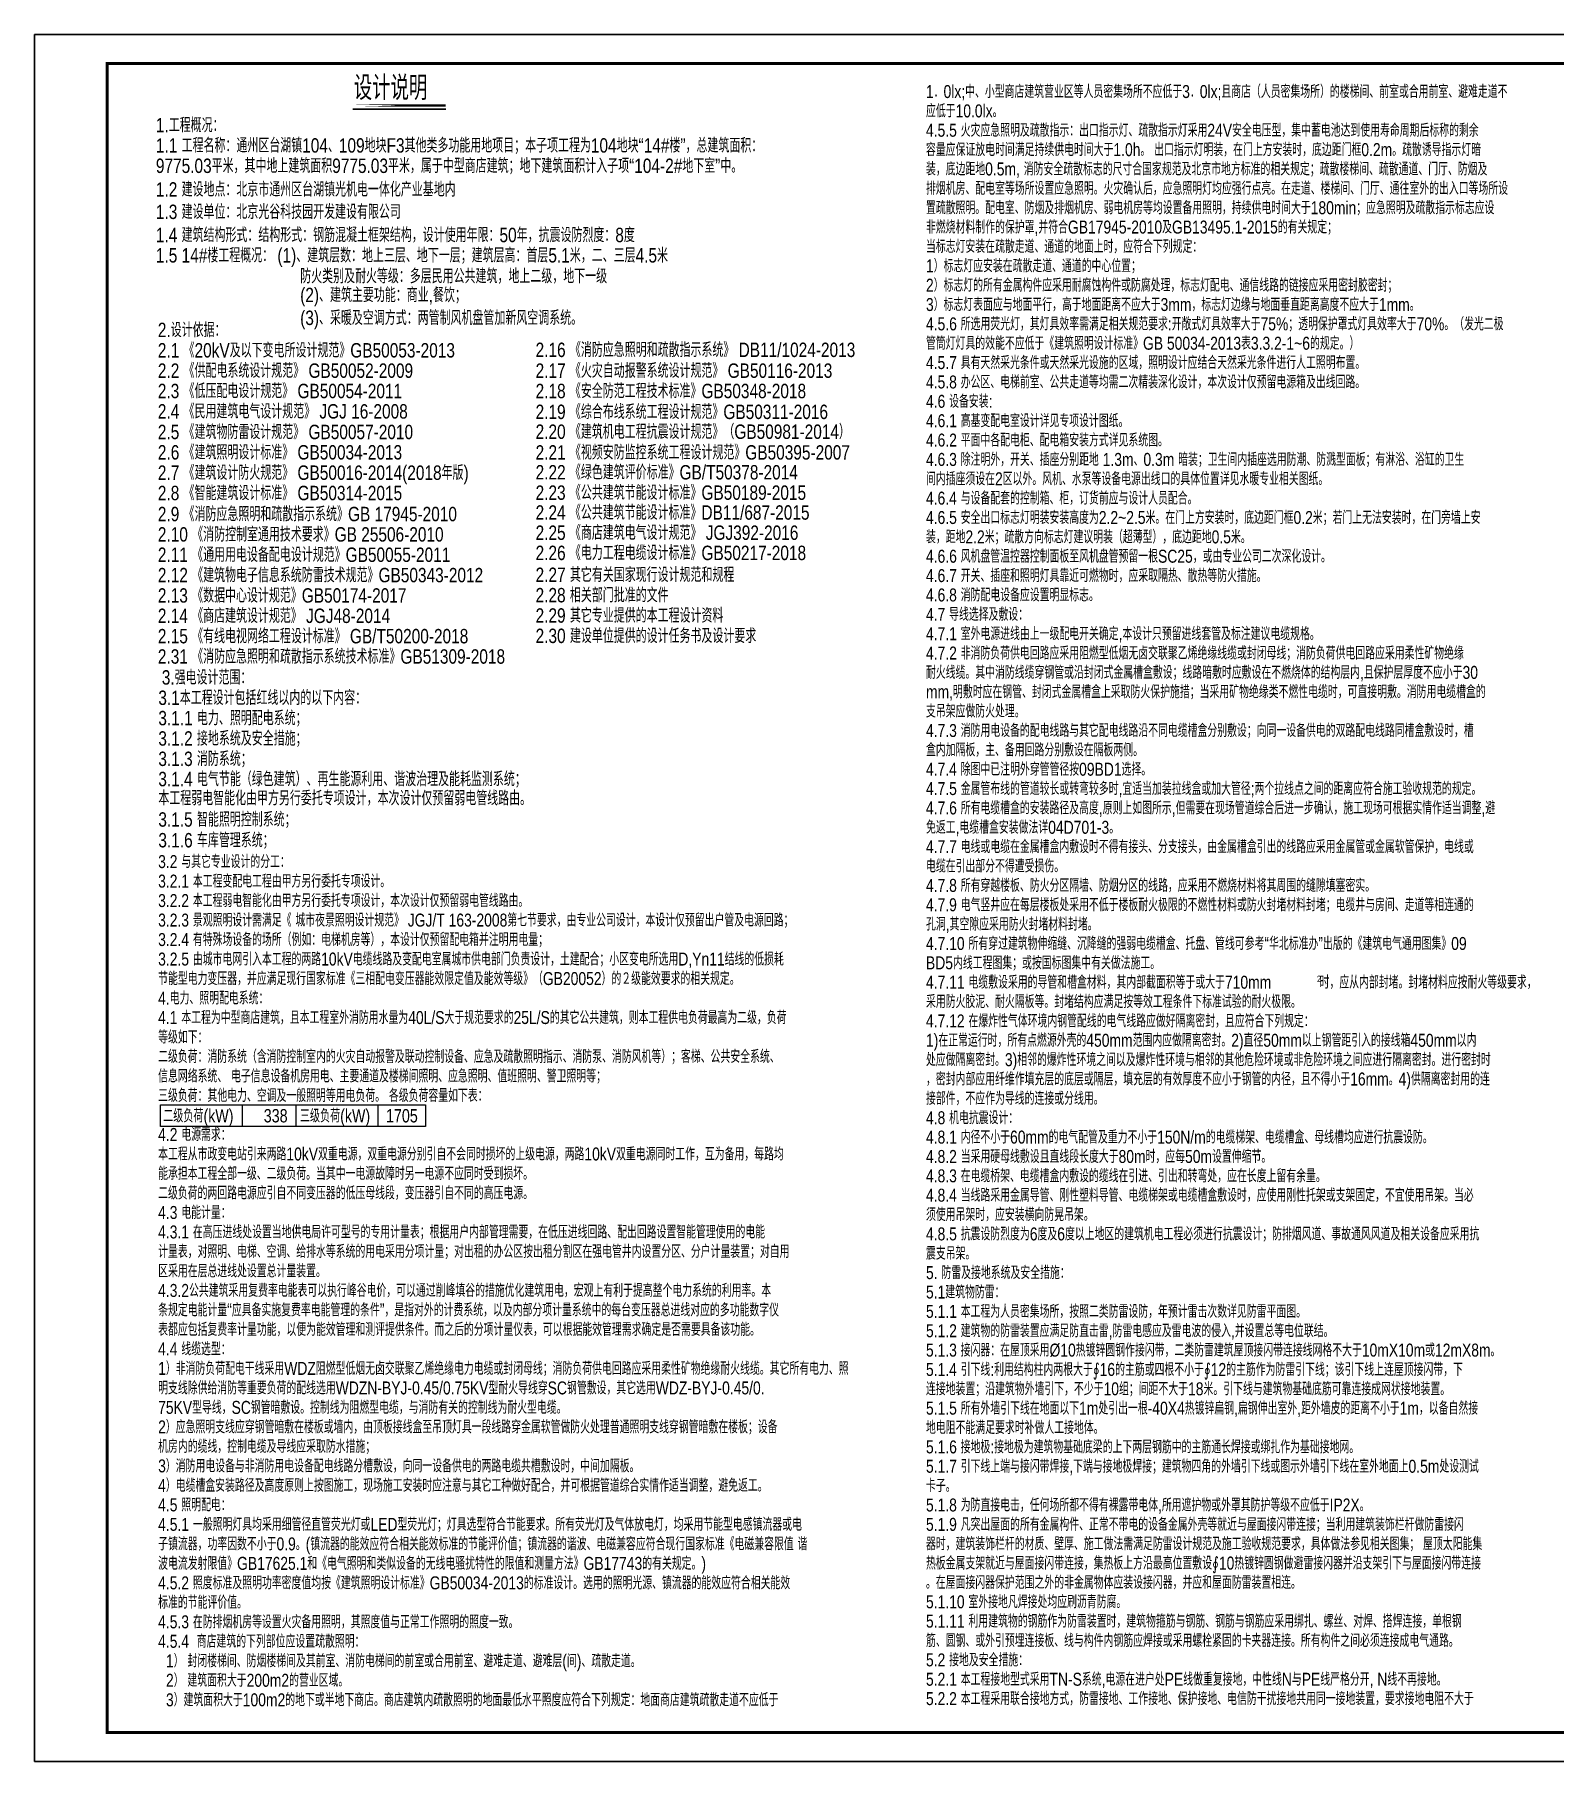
# Model space of a CAD drawing. Extents: x -118086 to 144314, y -110039 to 305761.
# Drawn here: x -118086 to -65802, y 246361 to 305761 of the extents above; entities that cross this region are included whole.
import ezdxf

# ---------------------------------------------------------------- set-up
doc = ezdxf.new("R2010")
doc.units = 0
doc.header["$LTSCALE"] = 1000
for name, color, linetype in [('DIM-箱柜', 3, 'CONTINUOUS'), ('TEL_TEXT', 3, 'CONTINUOUS'), ('TEL_TITLE', 7, 'CONTINUOUS'), ('内审意见修改', 2, 'CONTINUOUS')]:
    doc.layers.add(name, color=color, linetype=linetype)
doc.layers.add('内审要求修改2.10', color=6, linetype='CONTINUOUS', plot=False)
doc.layers.get('内审要求修改2.10').off()
doc.styles.add('_HZTXT', font='ROS', dxfattribs={"width": 0.8, "bigfont": 'JD'})
doc.styles.add('_HZXY', font='ros.shx', dxfattribs={"width": 0.7, "bigfont": 'jd.shx'})

# ---------------------------------------------------------------- blocks, each defined once
blk = doc.blocks.new('SADF AGF AERG AER GER')
at = {"layer": 'DIM-箱柜'}
blk.add_lwpolyline([(-462150, -1228514), (-378050, -1228514), (-378050, -1287914), (-462150, -1287914)], close=True, dxfattribs=at)
blk = doc.blocks.new('A$C6873132B')
at = {"layer": 'DIM-箱柜'}
blk.add_blockref('SADF AGF AERG AER GER', (378050, 1287914), dxfattribs=at)

msp = doc.modelspace()

# ---------------------------------------------------------------- linework, layer by layer
at = {"layer": 'TEL_TEXT'}
for p, q in [((-107138, 303191), (-103938, 303191)), ((-103938, 303191), (-107138, 303191)), ((-106268, 268205), (-106268, 268945))]:
    msp.add_line(p, q, dxfattribs=at)
at = {"layer": 'TEL_TEXT', "const_width": 83.3}
msp.add_lwpolyline([(-107138, 303316), (-103938, 303316)], close=True, dxfattribs=at)
at = {"layer": 'TEL_TEXT'}
msp.add_lwpolyline([(-113752, 268945), (-104633, 268945), (-104633, 268205), (-113752, 268205)], close=True, dxfattribs=at)
for points in [[(-110943, 268945), (-110943, 268205)], [(-109093, 268945), (-109093, 268205)]]:
    msp.add_lwpolyline(points, dxfattribs=at)
at = {"layer": 'TEL_TITLE'}
msp.add_lwpolyline([(-118086, 246361), (-33986, 246361), (-33986, 305761), (-118086, 305761)], close=True, dxfattribs=at)
at = {"layer": 'TEL_TITLE', "const_width": 100}
msp.add_lwpolyline([(-115586, 247361), (-34986, 247361), (-34986, 304761), (-115586, 304761)], close=True, dxfattribs=at)

# ---------------------------------------------------------------- block references
at = {"layer": 'DIM-箱柜'}
msp.add_blockref('SADF AGF AERG AER GER', (344064, 1534275), dxfattribs=at)
at = {"layer": '内审要求修改2.10'}
msp.add_blockref('A$C6873132B', (-33986, 246361), dxfattribs=at)

# ---------------------------------------------------------------- texts
at = {"layer": 'TEL_TEXT', "width": 0.8}
for s, height, style, p in [('设计说明', 833.3, '_HZXY', (-107106, 303507)), ('1．0lx;中、小型商店建筑营业区等人员密集场所不应低于3．0lx;且商店（人员密集场所）的楼梯间、前室或合用前室、避难走道不', 446.51, '_HZTXT', (-87421, 303577)), ('1.工程概况：', 496.1, '_HZTXT', (-113912, 302399)), ('应低于10.0lx。', 446.5, '_HZTXT', (-87421, 302911)), ('4.5.5 火灾应急照明及疏散指示：出口指示灯、疏散指示灯采用24V安全电压型，集中蓄电池达到使用寿命周期后标称的剩余', 446.51, '_HZTXT', (-87421, 302245)), ('容量应保证放电时间满足持续供电时间大于1.0h。 出口指示灯明装，在门上方安装时，底边距门框0.2m。疏散诱导指示灯暗', 446.51, '_HZTXT', (-87421, 301579)), ('装，底边距地0.5m, 消防安全疏散标志的尺寸合国家规范及北京市地方标准的相关规定；疏散楼梯间、疏散通道、门厅、防烟及', 446.51, '_HZTXT', (-87421, 300913)), ('1.2 建设地点：北京市通州区台湖镇光机电一体化产业基地内 ', 496.12, '_HZTXT', (-113912, 300186)), ('排烟机房、配电室等场所设置应急照明。火灾确认后，应急照明灯均应强行点亮。在走道、楼梯间、门厅、通往室外的出入口等场所设', 446.51, '_HZTXT', (-87421, 300247)), ('置疏散照明。配电室、防烟及排烟机房、弱电机房等均设置备用照明，持续供电时间大于180min；应急照明及疏散指示标志应设', 446.51, '_HZTXT', (-87421, 299581)), ('1.3 建设单位：北京光谷科技园开发建设有限公司', 496.12, '_HZTXT', (-113912, 299416)), ('非燃烧材料制作的保护罩,并符合GB17945-2010及GB13495.1-2015的有关规定；', 446.51, '_HZTXT', (-87421, 298915)), ('1.4 建筑结构形式：结构形式：钢筋混凝土框架结构，设计使用年限：50年，抗震设防烈度：8度  ', 496.12, '_HZTXT', (-113912, 298619)), ('1.5 14#楼工程概况： (1)、建筑层数：地上三层、地下一层；建筑层高：首层5.1米，二、三层4.5米 ', 496.12, '_HZTXT', (-113912, 297919)), ('当标志灯安装在疏散走道、通道的地面上时，应符合下列规定：', 446.51, '_HZTXT', (-87421, 298249)), ('防火类别及耐火等级：多层民用公共建筑，地上二级，地下一级 ', 496.12, '_HZTXT', (-108948, 297203)), ('1）标志灯应安装在疏散走道、通道的中心位置；', 446.51, '_HZTXT', (-87421, 297583)), ('(2)、建筑主要功能：商业,餐饮；', 496.12, '_HZTXT', (-108948, 296556)), ('2）标志灯的所有金属构件应采用耐腐蚀构件或防腐处理，标志灯配电、通信线路的链接应采用密封胶密封；', 446.51, '_HZTXT', (-87421, 296917)), ('3）标志灯表面应与地面平行，高于地面距离不应大于3mm，标志灯边缘与地面垂直距离高度不应大于1mm。', 446.51, '_HZTXT', (-87421, 296251)), ('2.设计依据：', 496.1, '_HZTXT', (-113844, 295352)), ('(3)、采暖及空调方式：两管制风机盘管加新风空调系统。', 496.12, '_HZTXT', (-108948, 295769)), ('4.5.6 所选用荧光灯，其灯具效率需满足相关规范要求:开敞式灯具效率大于75%%%；透明保护罩式灯具效率大于70%。（发光二极', 446.51, '_HZTXT', (-87421, 295585)), ('管筒灯灯具的效能不应低于《建筑照明设计标准》GB 50034-2013表3.3.2-1~6的规定。）', 446.51, '_HZTXT', (-87421, 294919)), ('2.1 《20kV及以下变电所设计规范》GB50053-2013', 496.12, '_HZTXT', (-113844, 294652)), ('4.5.7 具有天然采光条件或天然采光设施的区域，照明设计应结合天然采光条件进行人工照明布置。', 446.51, '_HZTXT', (-87421, 294253)), ('2.2 《供配电系统设计规范》 GB50052-2009', 496.12, '_HZTXT', (-113844, 293952)), ('2.17 《火灾自动报警系统设计规范》 GB50116-2013', 496.12, '_HZTXT', (-100850, 293952)), ('4.5.8 办公区、电梯前室、公共走道等均需二次精装深化设计，本次设计仅预留电源箱及出线回路。', 446.51, '_HZTXT', (-87421, 293587)), ('2.3 《低压配电设计规范》 GB50054-2011', 496.12, '_HZTXT', (-113844, 293252)), ('2.18 《安全防范工程技术标准》GB50348-2018', 496.12, '_HZTXT', (-100850, 293252)), ('2.4 《民用建筑电气设计规范》 JGJ 16-2008', 496.12, '_HZTXT', (-113844, 292552)), ('2.19 《综合布线系统工程设计规范》GB50311-2016', 496.12, '_HZTXT', (-100850, 292535)), ('4.6 设备安装:', 446.5, '_HZTXT', (-87421, 292921)), ('2.5 《建筑物防雷设计规范》 GB50057-2010', 496.12, '_HZTXT', (-113844, 291843)), ('2.20 《建筑机电工程抗震设计规范》（GB50981-2014）', 496.12, '_HZTXT', (-100850, 291852)), ('4.6.1 高基变配电室设计详见专项设计图纸。', 446.51, '_HZTXT', (-87421, 292255)), ('2.6 《建筑照明设计标准》 GB50034-2013', 496.12, '_HZTXT', (-113844, 291143)), ('2.21 《视频安防监控系统工程设计规范》GB50395-2007', 496.12, '_HZTXT', (-100850, 291140)), ('4.6.2 平面中各配电柜、配电箱安装方式详见系统图。', 446.51, '_HZTXT', (-87421, 291589)), ('4.6.3 除注明外，开关、插座分别距地 1.3m、0.3m 暗装；卫生间内插座选用防潮、防溅型面板；有淋浴、浴缸的卫生', 446.51, '_HZTXT', (-87421, 290923)), ('2.22 《绿色建筑评价标准》GB/T50378-2014', 496.12, '_HZTXT', (-100850, 290456)), ('间内插座须设在2区以外。风机、水泵等设备电源出线口的具体位置详见水暖专业相关图纸。', 446.51, '_HZTXT', (-87421, 290257)), ('2.8 《智能建筑设计标准》 GB50314-2015', 496.12, '_HZTXT', (-113844, 289743)), ('2.23 《公共建筑节能设计标准》GB50189-2015', 496.12, '_HZTXT', (-100850, 289756)), ('4.6.4 与设备配套的控制箱、柜，订货前应与设计人员配合。', 446.51, '_HZTXT', (-87421, 289591)), ('2.9 《消防应急照明和疏散指示系统》GB 17945-2010', 496.12, '_HZTXT', (-113844, 289020)), ('2.24 《公共建筑节能设计标准》DB11/687-2015', 496.12, '_HZTXT', (-100850, 289073)), ('4.6.5 安全出口标志灯明装安装高度为2.2~2.5米。在门上方安装时，底边距门框0.2米；若门上无法安装时，在门旁墙上安', 446.51, '_HZTXT', (-87421, 288925)), ('2.10 《消防控制室通用技术要求》GB 25506-2010', 496.12, '_HZTXT', (-113844, 288320)), ('装，距地2.2米；疏散方向标志灯建议明装（超薄型），底边距地0.5米。', 446.51, '_HZTXT', (-87421, 288259)), ('2.11 《通用用电设备配电设计规范》GB50055-2011', 496.12, '_HZTXT', (-113844, 287620)), ('4.6.6 风机盘管温控器控制面板至风机盘管预留一根SC25，或由专业公司二次深化设计。', 446.51, '_HZTXT', (-87421, 287593)), ('2.12 《建筑物电子信息系统防雷技术规范》GB50343-2012', 496.12, '_HZTXT', (-113844, 286920)), ('2.27 其它有关国家现行设计规范和规程', 496.12, '_HZTXT', (-100850, 286930)), ('4.6.7 开关、插座和照明灯具靠近可燃物时，应采取隔热、散热等防火措施。', 446.51, '_HZTXT', (-87421, 286927)), ('2.13 《数据中心设计规范》GB50174-2017', 496.12, '_HZTXT', (-113844, 286220)), ('2.28 相关部门批准的文件', 496.12, '_HZTXT', (-100850, 286230)), ('4.6.8 消防配电设备应设置明显标志。', 446.51, '_HZTXT', (-87421, 286261)), ('2.29 其它专业提供的本工程设计资料', 496.12, '_HZTXT', (-100850, 285530)), ('4.7 导线选择及敷设：', 446.51, '_HZTXT', (-87421, 285595)), ('2.30 建设单位提供的设计任务书及设计要求', 496.12, '_HZTXT', (-100850, 284830)), ('4.7.1 室外电源进线由上一级配电开关确定,本设计只预留进线套管及标注建议电缆规格。', 446.51, '_HZTXT', (-87421, 284929)), ('4.7.2 非消防负荷供电回路应采用阻燃型低烟无卤交联聚乙烯绝缘线缆或封闭母线；消防负荷供电回路应采用柔性矿物绝缘', 446.51, '_HZTXT', (-87421, 284263)), ('3.强电设计范围：', 496.1, '_HZTXT', (-113709, 283401)), ('耐火线缆。其中消防线缆穿钢管或沿封闭式金属槽盒敷设；线路暗敷时应敷设在不燃烧体的结构层内,且保护层厚度不应小于30', 446.51, '_HZTXT', (-87421, 283597)), ('mm,明敷时应在钢管、封闭式金属槽盒上采取防火保护施措；当采用矿物绝缘类不燃性电缆时，可直接明敷。消防用电缆槽盒的', 446.51, '_HZTXT', (-87421, 282931)), ('3.1本工程设计包括红线以内的以下内容：', 496.12, '_HZTXT', (-113827, 282701)), ('支吊架应做防火处理。', 446.5, '_HZTXT', (-87421, 282265)), ('3.1.1 电力、照明配电系统；', 496.12, '_HZTXT', (-113827, 282001)), ('3.1.2 接地系统及安全措施；', 496.12, '_HZTXT', (-113827, 281301)), ('4.7.3 消防用电设备的配电线路与其它配电线路沿不同电缆槽盒分别敷设；向同一设备供电的双路配电线路同槽盒敷设时，槽', 446.51, '_HZTXT', (-87421, 281599)), ('3.1.3 消防系统；', 496.12, '_HZTXT', (-113827, 280601)), ('盒内加隔板，主、备用回路分别敷设在隔板两侧。', 446.51, '_HZTXT', (-87421, 280933)), ('3.1.4 电气节能（绿色建筑）、再生能源利用、谐波治理及能耗监测系统；', 496.12, '_HZTXT', (-113827, 279905)), ('4.7.4 除图中已注明外穿管管径按09BD1选择。', 446.51, '_HZTXT', (-87421, 280267)), ('本工程弱电智能化由甲方另行委托专项设计，本次设计仅预留弱电管线路由。', 496.12, '_HZTXT', (-113827, 279246)), ('4.7.5 金属管布线的管道较长或转弯较多时,宜适当加装拉线盒或加大管径;两个拉线点之间的距离应符合施工验收规范的规定。', 446.51, '_HZTXT', (-87421, 279601)), ('4.7.6 所有电缆槽盒的安装路径及高度,原则上如图所示,但需要在现场管道综合后进一步确认，施工现场可根据实情作适当调整,避', 446.51, '_HZTXT', (-87421, 278935)), ('3.1.5 智能照明控制系统；', 496.12, '_HZTXT', (-113827, 278514)), ('免返工,电缆槽盒安装做法详04D701-3。', 446.51, '_HZTXT', (-87421, 278269)), ('3.1.6 车库管理系统；', 496.12, '_HZTXT', (-113827, 277801)), ('4.7.7 电线或电缆在金属槽盒内敷设时不得有接头、分支接头，由金属槽盒引出的线路应采用金属管或金属软管保护，电线或', 446.51, '_HZTXT', (-87421, 277603)), ('3.2 与其它专业设计的分工：', 446.51, '_HZTXT', (-113834, 277090)), ('电缆在引出部分不得遭受损伤。', 446.51, '_HZTXT', (-87421, 276937)), ('3.2.1 本工程变配电工程由甲方另行委托专项设计。', 446.51, '_HZTXT', (-113834, 276419)), ('3.2.2 本工程弱电智能化由甲方另行委托专项设计，本次设计仅预留弱电管线路由。', 446.51, '_HZTXT', (-113834, 275749)), ('4.7.8 所有穿越楼板、防火分区隔墙、防烟分区的线路，应采用不燃烧材料将其周围的缝隙填塞密实。', 446.51, '_HZTXT', (-87421, 276271)), ('4.7.9 电气竖井应在每层楼板处采用不低于楼板耐火极限的不燃性材料或防火封堵材料封堵；电缆井与房间、走道等相连通的', 446.51, '_HZTXT', (-87421, 275605)), ('3.2.3 景观照明设计需满足《 城市夜景照明设计规范》 JGJ/T 163-2008第七节要求，由专业公司设计，本设计仅预留出户管及电源回路；', 446.51, '_HZTXT', (-113834, 275078)), ('孔洞,其空隙应采用防火封堵材料封堵。', 446.51, '_HZTXT', (-87421, 274939)), ('3.2.4 有特殊场设备的场所（例如：电梯机房等），本设计仅预留配电箱并注明用电量；', 446.51, '_HZTXT', (-113834, 274408)), ('4.7.10 所有穿过建筑物伸缩缝、沉降缝的强弱电缆槽盒、托盘、管线可参考“华北标准办”出版的《建筑电气通用图集》09', 446.51, '_HZTXT', (-87421, 274273)), ('3.2.5 由城市电网引入本工程的两路10kV电缆线路及变配电室属城市供电部门负责设计，土建配合；小区变电所选用D,Yn11结线的低损耗', 446.51, '_HZTXT', (-113834, 273737)), ('BD5内线工程图集；或按国标图集中有关做法施工。', 446.51, '_HZTXT', (-87421, 273607)), ('节能型电力变压器，并应满足现行国家标准《三相配电变压器能效限定值及能效等级》（GB20052）的２级能效要求的相关规定。', 446.51, '_HZTXT', (-113834, 273067)), ('4.7.11 电缆敷设采用的导管和槽盒材料，其内部截面积等于或大于710mm', 446.51, '_HZTXT', (-87421, 272941)), ('2', 225, '_HZTXT', (-73971, 273166)), ('时，应从内部封堵。封堵材料应按耐火等级要求，', 446.51, '_HZTXT', (-73881, 272941)), ('4.电力、照明配电系统：', 446.51, '_HZTXT', (-113834, 272396)), ('采用防火胶泥、耐火隔板等。封堵结构应满足按等效工程条件下标准试验的耐火极限。', 446.51, '_HZTXT', (-87421, 272275)), ('4.1 本工程为中型商店建筑，且本工程室外消防用水量为40L/S大于规范要求的25L/S的其它公共建筑，则本工程供电负荷最高为二级，负荷', 446.51, '_HZTXT', (-113834, 271726)), ('4.7.12 在爆炸性气体环境内钢管配线的电气线路应做好隔离密封，且应符合下列规定：', 446.51, '_HZTXT', (-87421, 271609)), ('等级如下：', 446.5, '_HZTXT', (-113834, 271055)), ('二级负荷：消防系统（含消防控制室内的火灾自动报警及联动控制设备、应急及疏散照明指示、消防泵、消防风机等）；客梯、公共安全系统、', 446.51, '_HZTXT', (-113834, 270385)), ('1)在正常运行时，所有点燃源外壳的450mm范围内应做隔离密封。2)直径50mm以上钢管距引入的接线箱450mm以内', 446.51, '_HZTXT', (-87421, 270943)), ('处应做隔离密封。3)相邻的爆炸性环境之间以及爆炸性环境与相邻的其他危险环境或非危险环境之间应进行隔离密封。进行密封时', 446.51, '_HZTXT', (-87421, 270277)), ('信息网络系统、 电子信息设备机房用电、主要通道及楼梯间照明、应急照明、值班照明、警卫照明等；', 446.51, '_HZTXT', (-113834, 269714)), ('，密封内部应用纤维作填充层的底层或隔层，填充层的有效厚度不应小于钢管的内径，且不得小于16mm。4)供隔离密封用的连', 446.51, '_HZTXT', (-87421, 269611)), ('三级负荷：其他电力、空调及一般照明等用电负荷。 各级负荷容量如下表：', 446.51, '_HZTXT', (-113834, 269044)), ('接部件，不应作为导线的连接或分线用。', 446.51, '_HZTXT', (-87421, 268945)), ('二级负荷(kW)', 456.4, '_HZTXT', (-113661, 268341)), ('338', 460, '_HZTXT', (-110202, 268341)), ('三级负荷(kW)', 456.4, '_HZTXT', (-108959, 268341)), ('1705', 460, '_HZTXT', (-105997, 268341)), ('4.8 机电抗震设计：', 446.51, '_HZTXT', (-87421, 268279)), ('4.2 电源需求：', 446.5, '_HZTXT', (-113834, 267703)), ('4.8.1 内径不小于60mm的电气配管及重力不小于150N/m的电缆梯架、电缆槽盒、母线槽均应进行抗震设防。', 446.51, '_HZTXT', (-87421, 267613)), ('本工程从市政变电站引来两路10kV双重电源，双重电源分别引自不会同时损坏的上级电源，两路10kV双重电源同时工作，互为备用，每路均', 446.51, '_HZTXT', (-113834, 267032)), ('4.8.2 当采用硬母线敷设且直线段长度大于80m时，应每50m设置伸缩节。', 446.51, '_HZTXT', (-87421, 266947)), ('能承担本工程全部一级、二级负荷。当其中一电源故障时另一电源不应同时受到损坏。', 446.51, '_HZTXT', (-113834, 266362)), ('4.8.3 在电缆桥架、电缆槽盒内敷设的缆线在引进、引出和转弯处，应在长度上留有余量。', 446.51, '_HZTXT', (-87421, 266281)), ('二级负荷的两回路电源应引自不同变压器的低压母线段，变压器引自不同的高压电源。', 446.51, '_HZTXT', (-113834, 265691)), ('4.8.4 当线路采用金属导管、刚性塑料导管、电缆梯架或电缆槽盒敷设时，应使用刚性托架或支架固定，不宜使用吊架。当必', 446.51, '_HZTXT', (-87421, 265615)), ('4.3 电能计量：', 446.5, '_HZTXT', (-113834, 265021)), ('须使用吊架时，应安装横向防晃吊架。', 446.51, '_HZTXT', (-87421, 264949)), ('4.3.1 在高压进线处设置当地供电局许可型号的专用计量表；根据用户内部管理需要，在低压进线回路、配出回路设置智能管理使用的电能', 446.51, '_HZTXT', (-113834, 264350)), ('4.8.5 抗震设防烈度为6度及6度以上地区的建筑机电工程必须进行抗震设计；防排烟风道、事故通风风道及相关设备应采用抗', 446.51, '_HZTXT', (-87421, 264283)), ('计量表，对照明、电梯、空调、给排水等系统的用电采用分项计量；对出租的办公区按出租分割区在强电管井内设置分区、分户计量装置；对自用', 446.51, '_HZTXT', (-113834, 263680)), ('震支吊架。', 446.5, '_HZTXT', (-87421, 263617)), ('区采用在层总进线处设置总计量装置。', 446.51, '_HZTXT', (-113834, 263009)), ('5. 防雷及接地系统及安全措施：', 446.51, '_HZTXT', (-87421, 262951)), ('4.3.2公共建筑采用复费率电能表可以执行峰谷电价，可以通过削峰填谷的措施优化建筑用电，宏观上有利于提高整个电力系统的利用率。本', 446.51, '_HZTXT', (-113834, 262339)), ('5.1建筑物防雷：', 446.5, '_HZTXT', (-87421, 262285)), ('条规定电能计量“应具备实施复费率电能管理的条件”，是指对外的计费系统，以及内部分项计量系统中的每台变压器总进线对应的多功能数字仪', 446.51, '_HZTXT', (-113834, 261668)), ('5.1.1 本工程为人员密集场所，按照二类防雷设防，年预计雷击次数详见防雷平面图。', 446.51, '_HZTXT', (-87421, 261619)), ('表都应包括复费率计量功能，以便为能效管理和测评提供条件。而之后的分项计量仪表，可以根据能效管理需求确定是否需要具备该功能。', 446.51, '_HZTXT', (-113834, 260998)), ('5.1.2 建筑物的防雷装置应满足防直击雷,防雷电感应及雷电波的侵入,并设置总等电位联结。', 446.51, '_HZTXT', (-87421, 260953)), ('4.4 线缆选型：', 446.5, '_HZTXT', (-113834, 260327)), ('5.1.3 接闪器：在屋顶采用%%c10热镀锌圆钢作接闪带，二类防雷建筑屋顶接闪带连接线网格不大于10mX10m或12mX8m。', 446.51, '_HZTXT', (-87421, 260287)), ('1）非消防负荷配电干线采用WDZ阻燃型低烟无卤交联聚乙烯绝缘电力电缆或封闭母线；消防负荷供电回路应采用柔性矿物绝缘耐火线缆。其它所有电力、照', 446.51, '_HZTXT', (-113834, 259657)), ('5.1.4 引下线:利用结构柱内两根大于∮16的主筋或四根不小于∮12的主筋作为防雷引下线；该引下线上连屋顶接闪带，下', 446.51, '_HZTXT', (-87421, 259621)), ('明支线除供给消防等重要负荷的配线选用WDZN-BYJ-0.45/0.75KV型耐火导线穿SC钢管敷设，其它选用WDZ-BYJ-0.45/0.', 446.51, '_HZTXT', (-113834, 258986)), ('连接地装置；沿建筑物外墙引下，不少于10组；间距不大于18米。引下线与建筑物基础底筋可靠连接成网状接地装置。', 446.51, '_HZTXT', (-87421, 258955)), ('75KV型导线，SC钢管暗敷设。控制线为阻燃型电缆，与消防有关的控制线为耐火型电缆。', 446.51, '_HZTXT', (-113834, 258316)), ('5.1.5 所有外墙引下线在地面以下1m处引出一根-40X4热镀锌扁钢,扁钢伸出室外,距外墙皮的距离不小于1m，以备自然接', 446.51, '_HZTXT', (-87421, 258289)), ('2）应急照明支线应穿钢管暗敷在楼板或墙内，由顶板接线盒至吊顶灯具一段线路穿金属软管做防火处理普通照明支线穿钢管暗敷在楼板；设备', 446.51, '_HZTXT', (-113834, 257645)), ('地电阻不能满足要求时补做人工接地体。', 446.51, '_HZTXT', (-87421, 257623)), ('机房内的缆线，控制电缆及导线应采取防水措施；', 446.51, '_HZTXT', (-113834, 256975)), ('5.1.6 接地极:接地极为建筑物基础底梁的上下两层钢筋中的主筋通长焊接或绑扎作为基础接地网。', 446.51, '_HZTXT', (-87421, 256957)), ('3）消防用电设备与非消防用电设备配电线路分槽敷设，向同一设备供电的两路电缆共槽敷设时，中间加隔板。', 446.51, '_HZTXT', (-113834, 256304)), ('5.1.7 引下线上端与接闪带焊接,下端与接地极焊接；建筑物四角的外墙引下线或图示外墙引下线在室外地面上0.5m处设测试', 446.51, '_HZTXT', (-87421, 256291)), ('4）电缆槽盒安装路径及高度原则上按图施工，现场施工安装时应注意与其它工种做好配合，并可根据管道综合实情作适当调整，避免返工。', 446.51, '_HZTXT', (-113834, 255634)), ('卡子。', 446.5, '_HZTXT', (-87421, 255625)), ('4.5 照明配电：', 446.5, '_HZTXT', (-113834, 254963)), ('5.1.8 为防直接电击，任何场所都不得有裸露带电体,所用遮护物或外罩其防护等级不应低于IP2X。', 446.51, '_HZTXT', (-87421, 254959)), ('4.5.1 一般照明灯具均采用细管径直管荧光灯或LED型荧光灯；灯具选型符合节能要求。所有荧光灯及气体放电灯，均采用节能型电感镇流器或电', 446.51, '_HZTXT', (-113834, 254293)), ('5.1.9 凡突出屋面的所有金属构件、正常不带电的设备金属外壳等就近与屋面接闪带连接；当利用建筑装饰栏杆做防雷接闪', 446.51, '_HZTXT', (-87421, 254293)), ('子镇流器，功率因数不小于0.9。(镇流器的能效应符合相关能效标准的节能评价值；镇流器的谐波、电磁兼容应符合现行国家标准《电磁兼容限值 谐', 446.51, '_HZTXT', (-113834, 253622)), ('器时，建筑装饰栏杆的材质、壁厚、施工做法需满足防雷设计规范及施工验收规范要求，具体做法参见相关图集； 屋顶太阳能集', 446.51, '_HZTXT', (-87421, 253627)), ('波电流发射限值》GB17625.1和《电气照明和类似设备的无线电骚扰特性的限值和测量方法》GB17743的有关规定。)', 446.51, '_HZTXT', (-113834, 252952)), ('热板金属支架就近与屋面接闪带连接，集热板上方沿最高位置敷设∮10热镀锌圆钢做避雷接闪器并沿支架引下与屋面接闪带连接', 446.51, '_HZTXT', (-87421, 252961)), ('4.5.2 照度标准及照明功率密度值均按《建筑照明设计标准》GB50034-2013的标准设计。选用的照明光源、镇流器的能效应符合相关能效', 446.51, '_HZTXT', (-113834, 252281)), ('。在屋面接闪器保护范围之外的非金属物体应装设接闪器，并应和屋面防雷装置相连。', 446.51, '_HZTXT', (-87421, 252295)), ('标准的节能评价值。', 446.5, '_HZTXT', (-113834, 251611)), ('5.1.10 室外接地凡焊接处均应刷沥青防腐。', 446.51, '_HZTXT', (-87421, 251629)), ('4.5.3 在防排烟机房等设置火灾备用照明，其照度值与正常工作照明的照度一致。', 446.51, '_HZTXT', (-113834, 250940)), ('5.1.11 利用建筑物的钢筋作为防雷装置时，建筑物箍筋与钢筋、钢筋与钢筋应采用绑扎、螺丝、对焊、搭焊连接，单根钢', 446.51, '_HZTXT', (-87421, 250963)), ('4.5.4  商店建筑的下列部位应设置疏散照明：', 446.51, '_HZTXT', (-113834, 250270)), ('筋、圆钢、或外引预埋连接板、线与构件内钢筋应焊接或采用螺栓紧固的卡夹器连接。所有构件之间必须连接成电气通路。', 446.51, '_HZTXT', (-87421, 250297)), ('1） 封闭楼梯间、防烟楼梯间及其前室、消防电梯间的前室或合用前室、避难走道、避难层(间)、疏散走道。', 446.51, '_HZTXT', (-113564, 249599)), ('5.2 接地及安全措施：', 446.51, '_HZTXT', (-87421, 249631)), ('2） 建筑面积大于200m2的营业区域。', 446.51, '_HZTXT', (-113564, 248929)), ('5.2.1 本工程接地型式采用TN-S系统,电源在进户处PE线做重复接地，中性线N与PE线严格分开, N线不再接地。', 446.51, '_HZTXT', (-87421, 248965)), ('3）建筑面积大于100m2的地下或半地下商店。商店建筑内疏散照明的地面最低水平照度应符合下列规定：地面商店建筑疏散走道不应低于', 446.51, '_HZTXT', (-113564, 248258)), ('5.2.2 本工程采用联合接地方式，防雷接地、工作接地、保护接地、电信防干扰接地共用同一接地装置，要求接地电阻不大于', 446.51, '_HZTXT', (-87421, 248299))]:
    msp.add_text(s, height=height, dxfattribs=dict(at, style=style)).set_placement(p)
at = {"layer": '内审意见修改', "style": '_HZTXT', "width": 0.8}
for s, p in [('1.1 工程名称：通州区台湖镇104、109地块F3其他类多功能用地项目；本子项工程为104地块“14#楼”，总建筑面积：', (-113912, 301699)), ('9775.03平米，其中地上建筑面积9775.03平米，属于中型商店建筑；地下建筑面积计入子项“104-2#地下室”中。 ', (-113912, 300999)), ('2.16 《消防应急照明和疏散指示系统》 DB11/1024-2013', (-100850, 294668)), ('2.7 《建筑设计防火规范》 GB50016-2014(2018年版)', (-113844, 290443)), ('2.25 《商店建筑电气设计规范》 JGJ392-2016', (-100850, 288378)), ('2.26 《电力工程电缆设计标准》GB50217-2018', (-100850, 287684)), ('2.14 《商店建筑设计规范》 JGJ48-2014 ', (-113844, 285520)), ('2.15 《有线电视网络工程设计标准》 GB/T50200-2018 ', (-113844, 284820)), ('2.31 《消防应急照明和疏散指示系统技术标准》GB51309-2018', (-113844, 284120))]:
    msp.add_text(s, height=496.12, dxfattribs=at).set_placement(p)

doc.saveas('drawing.dxf')
